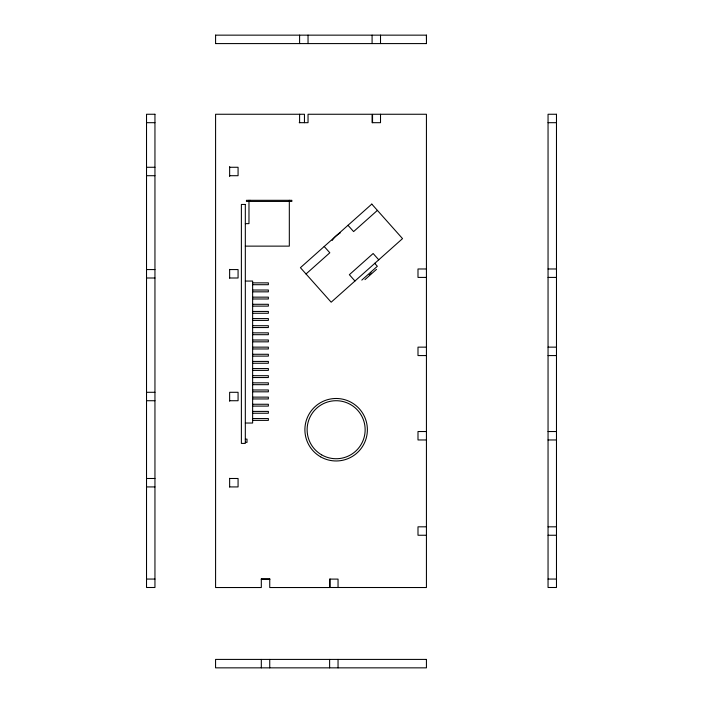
<?xml version="1.0" encoding="UTF-8"?>
<svg xmlns="http://www.w3.org/2000/svg" width="703" height="703" viewBox="0 0 703 703"><rect width="100%" height="100%" fill="white"/><g stroke="black" fill="none" stroke-linecap="round" stroke-linejoin="round"><path stroke-width="1.05" d="M426.431 43.586L426.493 35.15L215.522 35.15M306.033 273.977L329.821 252.781L324.206 246.489M377.397 210.39L353.609 231.586L347.994 225.294M361.808 280.11L377.344 266.27L374.673 263.274M369.198 274.917L369.752 274.434M370.789 273.502L371.342 273.01M364.962 279.636L376.509 269.346M215.522 43.586L426.493 43.586M146.523 122.691L154.95 122.691M299.188 122.691L308.037 122.691L308.037 114.255L372.089 114.255L372.089 122.691L380.516 122.691L380.516 114.255M548.05 122.691L556.477 122.691M146.523 167.27L154.95 167.27M229.644 167.27L238.071 167.27L238.071 175.706L229.644 175.706M146.523 175.706L154.95 175.706M248.976 201.436L246.445 201.436L246.445 200.311L291.85 200.311L291.85 201.436L250.101 201.436L250.101 200.311M245.321 223.642L248.976 223.642L248.976 200.311M245.321 246.129L289.32 246.129L289.32 200.311M426.431 268.977L417.995 268.977L417.995 277.413L426.431 277.413M548.05 268.977L556.477 268.977M146.523 269.565L154.95 269.565M229.644 269.565L238.071 269.565L238.071 278.001L229.644 278.001M548.05 277.413L556.477 277.413M146.523 278.001L154.95 278.001M245.321 281.059L252.632 281.059L252.632 423.03L245.321 423.03M252.632 282.87L268.37 282.87L268.37 284.706L252.632 284.706M252.632 290.014L268.37 290.014L268.37 291.842L252.632 291.842M252.632 297.149L268.37 297.149L268.37 298.986L252.632 298.986M252.632 304.294L268.37 304.294L268.37 306.121L252.632 306.121M252.632 311.438L268.37 311.438L268.37 313.266L252.632 313.266M252.632 318.573L268.37 318.573L268.37 320.41L252.632 320.41M252.632 325.717L268.37 325.717L268.37 327.545L252.632 327.545M252.632 332.853L268.37 332.853L268.37 334.69L252.632 334.69M252.632 339.997L268.37 339.997L268.37 341.834L252.632 341.834M252.632 347.141L268.37 347.141L268.37 348.969L252.632 348.969M426.431 347.141L417.995 347.141L417.995 355.577L426.431 355.577M548.05 347.141L556.477 347.141M252.632 354.277L268.37 354.277L268.37 356.113L252.632 356.113M548.05 355.577L556.477 355.577M252.632 361.421L268.37 361.421L268.37 363.249L252.632 363.249M252.632 368.557L268.37 368.557L268.37 370.393L252.632 370.393M252.632 375.701L268.37 375.701L268.37 377.537L252.632 377.537M252.632 382.845L268.37 382.845L268.37 384.673L252.632 384.673M252.632 389.98L268.37 389.98L268.37 391.817L252.632 391.817M146.523 392.292L154.95 392.292M252.632 397.125L268.37 397.125L268.37 398.952L252.632 398.952M146.523 400.728L154.95 400.728M229.644 400.728L238.071 400.728L238.071 392.292L229.644 392.292L229.644 401.193M252.632 404.26L268.37 404.26L268.37 406.097L252.632 406.097M252.632 411.404L268.37 411.404L268.37 413.241L252.632 413.241M252.632 418.549L268.37 418.549L268.37 420.376L252.632 420.376M426.431 431.528L417.995 431.528L417.995 439.964L426.431 439.964M548.05 431.528L556.477 431.528M245.321 439.129L247.008 439.129L247.008 442.363L245.321 442.363M548.05 439.964L556.477 439.964M146.523 478.488L154.95 478.488M229.644 478.488L238.071 478.488L238.071 486.924L229.644 486.924M146.523 486.924L154.95 486.924M426.431 526.819L417.995 526.819L417.995 535.247L426.431 535.247M548.05 526.819L556.477 526.819M548.05 535.247L556.477 535.247M146.523 579.061L154.95 579.061M548.05 579.061L556.477 579.061M378.75 259.811L373.144 253.511L349.356 274.706L354.962 281.007M426.431 35.15L426.466 39.605M380.516 35.15L380.516 43.586M372.546 122.691L372.546 114.255L426.431 114.255L426.431 587.532L330.076 587.497L330.076 579.061M372.089 35.15L372.089 43.586M338.046 587.532L338.046 579.105L329.619 579.105L329.619 587.532L269.741 587.532L269.741 579.105M338.046 659.414L338.046 667.85M329.619 659.414L329.619 667.85M308.037 35.15L308.037 43.586M304.452 122.691L304.452 114.255L215.584 114.255L215.584 587.532L261.314 587.532L261.314 579.105M299.601 35.15L299.601 43.586M299.601 114.255L299.601 122.691M269.741 659.414L269.741 667.85M261.314 659.414L261.314 667.85M229.644 166.593L229.644 176.479M229.644 269.372L229.644 278.151M229.644 478.304L229.644 486.994M215.584 35.15L215.584 43.586M332.159 240.461A23.12 23.12 0 0 1 340.199 232.974M371.79 204.098L300.418 267.685L331.175 302.202L402.538 238.616L371.79 204.098M154.95 114.255L146.523 114.255L146.523 587.497L154.95 587.497L154.95 114.255M556.477 114.255L548.05 114.255L548.05 587.497L556.477 587.497L556.477 114.255M245.321 204.45L241.384 204.45L241.384 443.417L245.321 443.417L245.321 204.45M269.829 579.061L261.138 579.061L269.838 579.096M426.431 659.414L215.566 659.414L215.566 667.85L426.431 667.85L426.431 659.414M320.515 456.783A31.24 31.24 0 0 0 367.379 429.726A31.24 31.24 0 0 0 320.515 402.67A31.24 31.24 0 0 0 320.515 456.783M321.631 454.85A29.008 29.008 0 0 0 365.147 429.726A29.008 29.008 0 0 0 321.631 404.603A29.008 29.008 0 0 0 321.631 454.85"/></g></svg>
